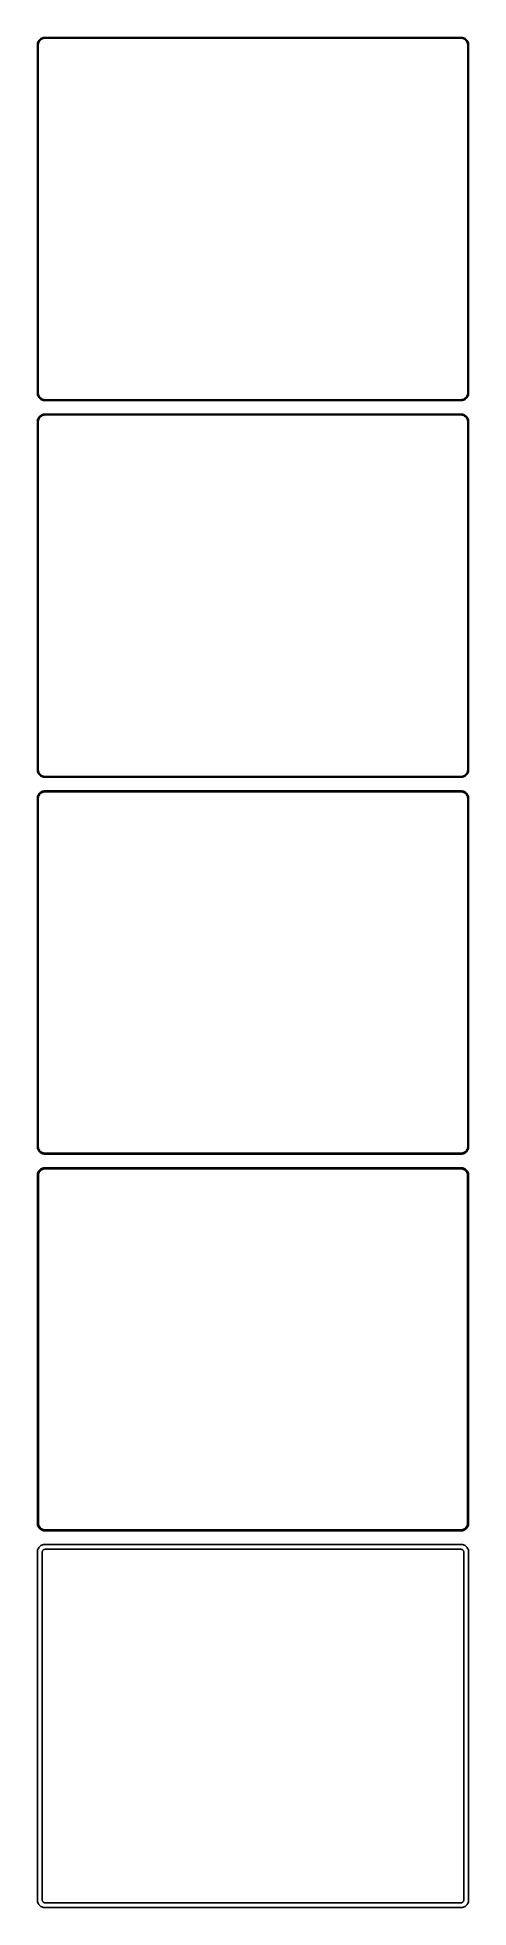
# Model space of a CAD drawing. Header units: metres. Extents: x -142 to 142, y 1125 to 2361.
import ezdxf

# ---------------------------------------------------------------- set-up
doc = ezdxf.new("R2010")
doc.units = ezdxf.units.M

msp = doc.modelspace()

# ---------------------------------------------------------------- linework, layer by layer
for p, q in [((-139.045, 2360.76), (-139.629, 2360.52)), ((-138.437, 2360.91), (-139.045, 2360.76)), ((-137.814, 2360.99), (-138.437, 2360.91)), ((137.814, 2360.99), (-137.814, 2360.99)), ((138.437, 2360.91), (137.814, 2360.99)), ((139.045, 2360.76), (138.437, 2360.91)), ((139.629, 2360.52), (139.045, 2360.76)), ((-142.461, 2356.63), (-142.5, 2356)), ((-142.5, 2356), (-142.5, 2126)), ((-142.343, 2357.24), (-142.461, 2356.63)), ((-142.149, 2357.84), (-142.343, 2357.24)), ((-141.882, 2358.41), (-142.149, 2357.84)), ((-142, 2355.75), (-141.963, 2356.35)), ((-142, 2126.25), (-142, 2355.75)), ((-141.963, 2356.35), (-141.851, 2356.93)), ((-141.545, 2358.94), (-141.882, 2358.41)), ((-141.851, 2356.93), (-141.666, 2357.5)), ((-141.666, 2357.5), (-141.412, 2358.04)), ((-141.145, 2359.42), (-141.545, 2358.94)), ((-141.412, 2358.04), (-141.093, 2358.54)), ((-140.687, 2359.85), (-141.145, 2359.42)), ((-141.093, 2358.54), (-140.713, 2359)), ((-140.713, 2359), (-140.278, 2359.41)), ((-140.179, 2360.22), (-140.687, 2359.85)), ((-140.278, 2359.41), (-139.795, 2359.76)), ((-139.629, 2360.52), (-140.179, 2360.22)), ((-139.795, 2359.76), (-139.272, 2360.05)), ((-139.272, 2360.05), (-138.718, 2360.27)), ((-138.718, 2360.27), (-138.14, 2360.42)), ((-138.14, 2360.42), (-137.548, 2360.49)), ((-137.548, 2360.49), (137.548, 2360.49)), ((137.548, 2360.49), (138.14, 2360.42)), ((138.14, 2360.42), (138.718, 2360.27)), ((138.718, 2360.27), (139.272, 2360.05)), ((139.272, 2360.05), (139.795, 2359.76)), ((140.179, 2360.22), (139.629, 2360.52)), ((139.795, 2359.76), (140.278, 2359.41)), ((140.687, 2359.85), (140.179, 2360.22)), ((140.278, 2359.41), (140.713, 2359)), ((141.145, 2359.42), (140.687, 2359.85)), ((140.713, 2359), (141.093, 2358.54)), ((141.093, 2358.54), (141.412, 2358.04)), ((141.545, 2358.94), (141.145, 2359.42)), ((141.412, 2358.04), (141.666, 2357.5)), ((141.882, 2358.41), (141.545, 2358.94)), ((141.666, 2357.5), (141.851, 2356.93)), ((141.851, 2356.93), (141.963, 2356.35)), ((142.149, 2357.84), (141.882, 2358.41)), ((141.963, 2356.35), (142, 2355.75)), ((142, 2355.75), (142, 2126.25)), ((142.343, 2357.24), (142.149, 2357.84)), ((142.461, 2356.63), (142.343, 2357.24)), ((142.5, 2356), (142.461, 2356.63)), ((142.5, 2126), (142.5, 2356)), ((-142.5, 2126), (-142.461, 2125.37)), ((-141.963, 2125.65), (-142, 2126.25)), ((142, 2126.25), (141.963, 2125.65)), ((142.461, 2125.37), (142.5, 2126)), ((-142.461, 2125.37), (-142.343, 2124.76)), ((-142.343, 2124.76), (-142.149, 2124.16)), ((-142.149, 2124.16), (-141.882, 2123.59)), ((-141.851, 2125.07), (-141.963, 2125.65)), ((-141.882, 2123.59), (-141.545, 2123.06)), ((-141.666, 2124.5), (-141.851, 2125.07)), ((-141.412, 2123.96), (-141.666, 2124.5)), ((-141.545, 2123.06), (-141.145, 2122.58)), ((-141.093, 2123.46), (-141.412, 2123.96)), ((-141.145, 2122.58), (-140.687, 2122.15)), ((-140.713, 2123), (-141.093, 2123.46)), ((-140.278, 2122.59), (-140.713, 2123)), ((-140.687, 2122.15), (-140.179, 2121.78)), ((-139.795, 2122.24), (-140.278, 2122.59)), ((-140.179, 2121.78), (-139.629, 2121.48)), ((-139.272, 2121.95), (-139.795, 2122.24)), ((-139.629, 2121.48), (-139.045, 2121.24)), ((-138.718, 2121.73), (-139.272, 2121.95)), ((-139.045, 2121.24), (-138.437, 2121.09)), ((-138.14, 2121.58), (-138.718, 2121.73)), ((-138.437, 2121.09), (-137.814, 2121.01)), ((-137.548, 2121.51), (-138.14, 2121.58)), ((-137.814, 2121.01), (137.814, 2121.01)), ((137.548, 2121.51), (-137.548, 2121.51)), ((138.14, 2121.58), (137.548, 2121.51)), ((137.814, 2121.01), (138.437, 2121.09)), ((138.718, 2121.73), (138.14, 2121.58)), ((138.437, 2121.09), (139.045, 2121.24)), ((139.272, 2121.95), (138.718, 2121.73)), ((139.045, 2121.24), (139.629, 2121.48)), ((139.795, 2122.24), (139.272, 2121.95)), ((139.629, 2121.48), (140.179, 2121.78)), ((140.278, 2122.59), (139.795, 2122.24)), ((140.179, 2121.78), (140.687, 2122.15)), ((140.713, 2123), (140.278, 2122.59)), ((140.687, 2122.15), (141.145, 2122.58)), ((141.093, 2123.46), (140.713, 2123)), ((141.412, 2123.96), (141.093, 2123.46)), ((141.145, 2122.58), (141.545, 2123.06)), ((141.666, 2124.5), (141.412, 2123.96)), ((141.545, 2123.06), (141.882, 2123.59)), ((141.851, 2125.07), (141.666, 2124.5)), ((141.963, 2125.65), (141.851, 2125.07)), ((141.882, 2123.59), (142.149, 2124.16)), ((142.149, 2124.16), (142.343, 2124.76)), ((142.343, 2124.76), (142.461, 2125.37)), ((-142.461, 2107.63), (-142.5, 2107)), ((-142.5, 2107), (-142.5, 1877)), ((-142.343, 2108.24), (-142.461, 2107.63)), ((-142.149, 2108.84), (-142.343, 2108.24)), ((-141.882, 2109.41), (-142.149, 2108.84)), ((-142, 2106.75), (-141.963, 2107.35)), ((-142, 1877.25), (-142, 2106.75)), ((-141.963, 2107.35), (-141.851, 2107.93)), ((-141.545, 2109.94), (-141.882, 2109.41)), ((-141.851, 2107.93), (-141.666, 2108.5)), ((-141.666, 2108.5), (-141.412, 2109.04)), ((-141.145, 2110.42), (-141.545, 2109.94)), ((-141.412, 2109.04), (-141.093, 2109.54)), ((-140.687, 2110.85), (-141.145, 2110.42)), ((-141.093, 2109.54), (-140.713, 2110)), ((-140.713, 2110), (-140.278, 2110.41)), ((-140.179, 2111.22), (-140.687, 2110.85)), ((-140.278, 2110.41), (-139.795, 2110.76)), ((-139.629, 2111.52), (-140.179, 2111.22)), ((-139.795, 2110.76), (-139.272, 2111.05)), ((-139.045, 2111.76), (-139.629, 2111.52)), ((-139.272, 2111.05), (-138.718, 2111.27)), ((-138.437, 2111.91), (-139.045, 2111.76)), ((-138.718, 2111.27), (-138.14, 2111.42)), ((-137.814, 2111.99), (-138.437, 2111.91)), ((-138.14, 2111.42), (-137.548, 2111.49)), ((137.814, 2111.99), (-137.814, 2111.99)), ((-137.548, 2111.49), (137.548, 2111.49)), ((137.548, 2111.49), (138.14, 2111.42)), ((138.437, 2111.91), (137.814, 2111.99)), ((138.14, 2111.42), (138.718, 2111.27)), ((139.045, 2111.76), (138.437, 2111.91)), ((138.718, 2111.27), (139.272, 2111.05)), ((139.629, 2111.52), (139.045, 2111.76)), ((139.272, 2111.05), (139.795, 2110.76)), ((140.179, 2111.22), (139.629, 2111.52)), ((139.795, 2110.76), (140.278, 2110.41)), ((140.687, 2110.85), (140.179, 2111.22)), ((140.278, 2110.41), (140.713, 2110)), ((141.145, 2110.42), (140.687, 2110.85)), ((140.713, 2110), (141.093, 2109.54)), ((141.093, 2109.54), (141.412, 2109.04)), ((141.545, 2109.94), (141.145, 2110.42)), ((141.412, 2109.04), (141.666, 2108.5)), ((141.882, 2109.41), (141.545, 2109.94)), ((141.666, 2108.5), (141.851, 2107.93)), ((141.851, 2107.93), (141.963, 2107.35)), ((142.149, 2108.84), (141.882, 2109.41)), ((141.963, 2107.35), (142, 2106.75)), ((142, 2106.75), (142, 1877.25)), ((142.343, 2108.24), (142.149, 2108.84)), ((142.461, 2107.63), (142.343, 2108.24)), ((142.5, 2107), (142.461, 2107.63)), ((142.5, 1877), (142.5, 2107)), ((-142.5, 1877), (-142.461, 1876.37)), ((-142.461, 1876.37), (-142.343, 1875.76)), ((-142.343, 1875.76), (-142.149, 1875.16)), ((-142.149, 1875.16), (-141.882, 1874.59)), ((-141.963, 1876.65), (-142, 1877.25)), ((-141.851, 1876.07), (-141.963, 1876.65)), ((-141.882, 1874.59), (-141.545, 1874.06)), ((-141.666, 1875.5), (-141.851, 1876.07)), ((-141.412, 1874.96), (-141.666, 1875.5)), ((-141.545, 1874.06), (-141.145, 1873.58)), ((-141.093, 1874.46), (-141.412, 1874.96)), ((-141.145, 1873.58), (-140.687, 1873.15)), ((-140.713, 1874), (-141.093, 1874.46)), ((-140.278, 1873.59), (-140.713, 1874)), ((-140.687, 1873.15), (-140.179, 1872.78)), ((-139.795, 1873.24), (-140.278, 1873.59)), ((-140.179, 1872.78), (-139.629, 1872.48)), ((-139.272, 1872.95), (-139.795, 1873.24)), ((-139.629, 1872.48), (-139.045, 1872.24)), ((-138.718, 1872.73), (-139.272, 1872.95)), ((-139.045, 1872.24), (-138.437, 1872.09)), ((-138.14, 1872.58), (-138.718, 1872.73)), ((-138.437, 1872.09), (-137.814, 1872.01)), ((-137.548, 1872.51), (-138.14, 1872.58)), ((-137.814, 1872.01), (137.814, 1872.01)), ((137.548, 1872.51), (-137.548, 1872.51)), ((138.14, 1872.58), (137.548, 1872.51)), ((137.814, 1872.01), (138.437, 1872.09)), ((138.718, 1872.73), (138.14, 1872.58)), ((138.437, 1872.09), (139.045, 1872.24)), ((139.272, 1872.95), (138.718, 1872.73)), ((139.045, 1872.24), (139.629, 1872.48)), ((139.795, 1873.24), (139.272, 1872.95)), ((139.629, 1872.48), (140.179, 1872.78)), ((140.278, 1873.59), (139.795, 1873.24)), ((140.179, 1872.78), (140.687, 1873.15)), ((140.713, 1874), (140.278, 1873.59)), ((140.687, 1873.15), (141.145, 1873.58)), ((141.093, 1874.46), (140.713, 1874)), ((141.412, 1874.96), (141.093, 1874.46)), ((141.145, 1873.58), (141.545, 1874.06)), ((141.666, 1875.5), (141.412, 1874.96)), ((141.545, 1874.06), (141.882, 1874.59)), ((141.851, 1876.07), (141.666, 1875.5)), ((141.963, 1876.65), (141.851, 1876.07)), ((141.882, 1874.59), (142.149, 1875.16)), ((142, 1877.25), (141.963, 1876.65)), ((142.149, 1875.16), (142.343, 1875.76)), ((142.343, 1875.76), (142.461, 1876.37)), ((142.461, 1876.37), (142.5, 1877)), ((-142.461, 1858.63), (-142.5, 1858)), ((-142.5, 1858), (-142.5, 1628)), ((-142.343, 1859.24), (-142.461, 1858.63)), ((-142.149, 1859.84), (-142.343, 1859.24)), ((-141.882, 1860.41), (-142.149, 1859.84)), ((-142, 1857.75), (-141.963, 1858.35)), ((-142, 1628.25), (-142, 1857.75)), ((-141.963, 1858.35), (-141.851, 1858.93)), ((-141.545, 1860.94), (-141.882, 1860.41)), ((-141.851, 1858.93), (-141.666, 1859.5)), ((-141.666, 1859.5), (-141.412, 1860.04)), ((-141.145, 1861.42), (-141.545, 1860.94)), ((-141.412, 1860.04), (-141.093, 1860.54)), ((-140.687, 1861.85), (-141.145, 1861.42)), ((-141.093, 1860.54), (-140.713, 1861)), ((-140.713, 1861), (-140.278, 1861.41)), ((-140.179, 1862.22), (-140.687, 1861.85)), ((-140.278, 1861.41), (-139.795, 1861.76)), ((-139.629, 1862.52), (-140.179, 1862.22)), ((-139.795, 1861.76), (-139.272, 1862.05)), ((-139.045, 1862.76), (-139.629, 1862.52)), ((-139.272, 1862.05), (-138.718, 1862.27)), ((-138.437, 1862.91), (-139.045, 1862.76)), ((-138.718, 1862.27), (-138.14, 1862.42)), ((-137.814, 1862.99), (-138.437, 1862.91)), ((-138.14, 1862.42), (-137.548, 1862.49)), ((137.814, 1862.99), (-137.814, 1862.99)), ((-137.548, 1862.49), (137.548, 1862.49)), ((137.548, 1862.49), (138.14, 1862.42)), ((138.437, 1862.91), (137.814, 1862.99)), ((138.14, 1862.42), (138.718, 1862.27)), ((139.045, 1862.76), (138.437, 1862.91)), ((138.718, 1862.27), (139.272, 1862.05)), ((139.629, 1862.52), (139.045, 1862.76)), ((139.272, 1862.05), (139.795, 1861.76)), ((140.179, 1862.22), (139.629, 1862.52)), ((139.795, 1861.76), (140.278, 1861.41)), ((140.687, 1861.85), (140.179, 1862.22)), ((140.278, 1861.41), (140.713, 1861)), ((141.145, 1861.42), (140.687, 1861.85)), ((140.713, 1861), (141.093, 1860.54)), ((141.093, 1860.54), (141.412, 1860.04)), ((141.545, 1860.94), (141.145, 1861.42)), ((141.412, 1860.04), (141.666, 1859.5)), ((141.882, 1860.41), (141.545, 1860.94)), ((141.666, 1859.5), (141.851, 1858.93)), ((141.851, 1858.93), (141.963, 1858.35)), ((142.149, 1859.84), (141.882, 1860.41)), ((141.963, 1858.35), (142, 1857.75)), ((142, 1857.75), (142, 1628.25)), ((142.343, 1859.24), (142.149, 1859.84)), ((142.461, 1858.63), (142.343, 1859.24)), ((142.5, 1858), (142.461, 1858.63)), ((142.5, 1628), (142.5, 1858)), ((-142.5, 1628), (-142.461, 1627.37)), ((-142.461, 1627.37), (-142.343, 1626.76)), ((-142.343, 1626.76), (-142.149, 1626.16)), ((-142.149, 1626.16), (-141.882, 1625.59)), ((-141.963, 1627.65), (-142, 1628.25)), ((-141.851, 1627.07), (-141.963, 1627.65)), ((-141.882, 1625.59), (-141.545, 1625.06)), ((-141.666, 1626.5), (-141.851, 1627.07)), ((-141.412, 1625.96), (-141.666, 1626.5)), ((-141.545, 1625.06), (-141.145, 1624.58)), ((-141.093, 1625.46), (-141.412, 1625.96)), ((-141.145, 1624.58), (-140.687, 1624.15)), ((-140.713, 1625), (-141.093, 1625.46)), ((-140.278, 1624.59), (-140.713, 1625)), ((-140.687, 1624.15), (-140.179, 1623.78)), ((-139.795, 1624.24), (-140.278, 1624.59)), ((-140.179, 1623.78), (-139.629, 1623.48)), ((-139.272, 1623.95), (-139.795, 1624.24)), ((-139.629, 1623.48), (-139.045, 1623.24)), ((-138.718, 1623.73), (-139.272, 1623.95)), ((-139.045, 1623.24), (-138.437, 1623.09)), ((-138.14, 1623.58), (-138.718, 1623.73)), ((-138.437, 1623.09), (-137.814, 1623.01)), ((-137.548, 1623.51), (-138.14, 1623.58)), ((-137.814, 1623.01), (137.814, 1623.01)), ((137.548, 1623.51), (-137.548, 1623.51)), ((138.14, 1623.58), (137.548, 1623.51)), ((137.814, 1623.01), (138.437, 1623.09)), ((138.718, 1623.73), (138.14, 1623.58)), ((138.437, 1623.09), (139.045, 1623.24)), ((139.272, 1623.95), (138.718, 1623.73)), ((139.045, 1623.24), (139.629, 1623.48)), ((139.795, 1624.24), (139.272, 1623.95)), ((139.629, 1623.48), (140.179, 1623.78)), ((140.278, 1624.59), (139.795, 1624.24)), ((140.179, 1623.78), (140.687, 1624.15)), ((140.713, 1625), (140.278, 1624.59)), ((140.687, 1624.15), (141.145, 1624.58)), ((141.093, 1625.46), (140.713, 1625)), ((141.412, 1625.96), (141.093, 1625.46)), ((141.145, 1624.58), (141.545, 1625.06)), ((141.666, 1626.5), (141.412, 1625.96)), ((141.545, 1625.06), (141.882, 1625.59)), ((141.851, 1627.07), (141.666, 1626.5)), ((141.963, 1627.65), (141.851, 1627.07)), ((141.882, 1625.59), (142.149, 1626.16)), ((142, 1628.25), (141.963, 1627.65)), ((142.149, 1626.16), (142.343, 1626.76)), ((142.343, 1626.76), (142.461, 1627.37)), ((142.461, 1627.37), (142.5, 1628)), ((-142.461, 1609.63), (-142.5, 1609)), ((-142.5, 1609), (-142.5, 1379)), ((-142.343, 1610.24), (-142.461, 1609.63)), ((-142.149, 1610.84), (-142.343, 1610.24)), ((-141.882, 1611.41), (-142.149, 1610.84)), ((-141.545, 1611.94), (-141.882, 1611.41)), ((-141.828, 1608.75), (-141.792, 1609.32)), ((-141.828, 1379.25), (-141.828, 1608.75)), ((-141.792, 1609.32), (-141.685, 1609.89)), ((-141.685, 1609.89), (-141.507, 1610.44)), ((-141.145, 1612.42), (-141.545, 1611.94)), ((-141.507, 1610.44), (-141.262, 1610.96)), ((-141.262, 1610.96), (-140.954, 1611.44)), ((-140.687, 1612.85), (-141.145, 1612.42)), ((-140.954, 1611.44), (-140.588, 1611.88)), ((-140.179, 1613.22), (-140.687, 1612.85)), ((-140.588, 1611.88), (-140.168, 1612.28)), ((-139.629, 1613.52), (-140.179, 1613.22)), ((-140.168, 1612.28), (-139.703, 1612.62)), ((-139.703, 1612.62), (-139.199, 1612.89)), ((-139.045, 1613.76), (-139.629, 1613.52)), ((-139.199, 1612.89), (-138.665, 1613.1)), ((-138.437, 1613.91), (-139.045, 1613.76)), ((-138.665, 1613.1), (-138.108, 1613.25)), ((-137.814, 1613.99), (-138.437, 1613.91)), ((-138.108, 1613.25), (-137.537, 1613.32)), ((137.814, 1613.99), (-137.814, 1613.99)), ((-137.537, 1613.32), (137.537, 1613.32)), ((137.537, 1613.32), (138.108, 1613.25)), ((138.437, 1613.91), (137.814, 1613.99)), ((138.108, 1613.25), (138.665, 1613.1)), ((139.045, 1613.76), (138.437, 1613.91)), ((138.665, 1613.1), (139.199, 1612.89)), ((139.629, 1613.52), (139.045, 1613.76)), ((139.199, 1612.89), (139.703, 1612.62)), ((140.179, 1613.22), (139.629, 1613.52)), ((139.703, 1612.62), (140.168, 1612.28)), ((140.168, 1612.28), (140.588, 1611.88)), ((140.687, 1612.85), (140.179, 1613.22)), ((140.588, 1611.88), (140.954, 1611.44)), ((141.145, 1612.42), (140.687, 1612.85)), ((140.954, 1611.44), (141.262, 1610.96)), ((141.545, 1611.94), (141.145, 1612.42)), ((141.262, 1610.96), (141.507, 1610.44)), ((141.507, 1610.44), (141.685, 1609.89)), ((141.882, 1611.41), (141.545, 1611.94)), ((141.685, 1609.89), (141.792, 1609.32)), ((141.792, 1609.32), (141.828, 1608.75)), ((141.828, 1608.75), (141.828, 1379.25)), ((142.149, 1610.84), (141.882, 1611.41)), ((142.343, 1610.24), (142.149, 1610.84)), ((142.461, 1609.63), (142.343, 1610.24)), ((142.5, 1609), (142.461, 1609.63)), ((142.5, 1379), (142.5, 1609)), ((-142.5, 1379), (-142.461, 1378.37)), ((-142.461, 1378.37), (-142.343, 1377.76)), ((-142.343, 1377.76), (-142.149, 1377.16)), ((-142.149, 1377.16), (-141.882, 1376.59)), ((-141.882, 1376.59), (-141.545, 1376.06)), ((-141.792, 1378.68), (-141.828, 1379.25)), ((-141.685, 1378.11), (-141.792, 1378.68)), ((-141.507, 1377.56), (-141.685, 1378.11)), ((-141.545, 1376.06), (-141.145, 1375.58)), ((-141.262, 1377.04), (-141.507, 1377.56)), ((-140.954, 1376.56), (-141.262, 1377.04)), ((-141.145, 1375.58), (-140.687, 1375.15)), ((-140.588, 1376.12), (-140.954, 1376.56)), ((-140.687, 1375.15), (-140.179, 1374.78)), ((-140.168, 1375.72), (-140.588, 1376.12)), ((-140.179, 1374.78), (-139.629, 1374.48)), ((-139.703, 1375.38), (-140.168, 1375.72)), ((-139.199, 1375.11), (-139.703, 1375.38)), ((-139.629, 1374.48), (-139.045, 1374.24)), ((-138.665, 1374.9), (-139.199, 1375.11)), ((-139.045, 1374.24), (-138.437, 1374.09)), ((-138.108, 1374.75), (-138.665, 1374.9)), ((-138.437, 1374.09), (-137.814, 1374.01)), ((-137.537, 1374.68), (-138.108, 1374.75)), ((-137.814, 1374.01), (137.814, 1374.01)), ((137.537, 1374.68), (-137.537, 1374.68)), ((138.108, 1374.75), (137.537, 1374.68)), ((137.814, 1374.01), (138.437, 1374.09)), ((138.665, 1374.9), (138.108, 1374.75)), ((138.437, 1374.09), (139.045, 1374.24)), ((139.199, 1375.11), (138.665, 1374.9)), ((139.045, 1374.24), (139.629, 1374.48)), ((139.703, 1375.38), (139.199, 1375.11)), ((139.629, 1374.48), (140.179, 1374.78)), ((140.168, 1375.72), (139.703, 1375.38)), ((140.588, 1376.12), (140.168, 1375.72)), ((140.179, 1374.78), (140.687, 1375.15)), ((140.954, 1376.56), (140.588, 1376.12)), ((140.687, 1375.15), (141.145, 1375.58)), ((141.262, 1377.04), (140.954, 1376.56)), ((141.145, 1375.58), (141.545, 1376.06)), ((141.507, 1377.56), (141.262, 1377.04)), ((141.685, 1378.11), (141.507, 1377.56)), ((141.545, 1376.06), (141.882, 1376.59)), ((141.792, 1378.68), (141.685, 1378.11)), ((141.828, 1379.25), (141.792, 1378.68)), ((141.882, 1376.59), (142.149, 1377.16)), ((142.149, 1377.16), (142.343, 1377.76)), ((142.343, 1377.76), (142.461, 1378.37)), ((142.461, 1378.37), (142.5, 1379)), ((-142.461, 1360.63), (-142.5, 1360)), ((-142.5, 1360), (-142.5, 1130)), ((-142.343, 1361.24), (-142.461, 1360.63)), ((-142.149, 1361.84), (-142.343, 1361.24)), ((-141.882, 1362.41), (-142.149, 1361.84)), ((-141.545, 1362.94), (-141.882, 1362.41)), ((-141.145, 1363.42), (-141.545, 1362.94)), ((-140.687, 1363.85), (-141.145, 1363.42)), ((-140.179, 1364.22), (-140.687, 1363.85)), ((-139.629, 1364.52), (-140.179, 1364.22)), ((-139.045, 1364.76), (-139.629, 1364.52)), ((-139.36, 1359.75), (-139.343, 1360.01)), ((-139.36, 1130.25), (-139.36, 1359.75)), ((-139.343, 1360.01), (-139.293, 1360.27)), ((-139.293, 1360.27), (-139.211, 1360.53)), ((-139.211, 1360.53), (-139.099, 1360.77)), ((-139.099, 1360.77), (-138.957, 1360.99)), ((-138.437, 1364.91), (-139.045, 1364.76)), ((-138.957, 1360.99), (-138.788, 1361.19)), ((-138.788, 1361.19), (-138.595, 1361.38)), ((-138.595, 1361.38), (-138.38, 1361.53)), ((-137.814, 1364.99), (-138.437, 1364.91)), ((-138.38, 1361.53), (-138.148, 1361.66)), ((-138.148, 1361.66), (-137.902, 1361.76)), ((-137.902, 1361.76), (-137.645, 1361.82)), ((137.814, 1364.99), (-137.814, 1364.99)), ((-137.645, 1361.82), (-137.382, 1361.86)), ((-137.382, 1361.86), (137.382, 1361.86)), ((137.382, 1361.86), (137.645, 1361.82)), ((137.645, 1361.82), (137.902, 1361.76)), ((138.437, 1364.91), (137.814, 1364.99)), ((137.902, 1361.76), (138.148, 1361.66)), ((138.148, 1361.66), (138.38, 1361.53)), ((138.38, 1361.53), (138.595, 1361.38)), ((139.045, 1364.76), (138.437, 1364.91)), ((138.595, 1361.38), (138.788, 1361.19)), ((138.788, 1361.19), (138.957, 1360.99)), ((138.957, 1360.99), (139.099, 1360.77)), ((139.629, 1364.52), (139.045, 1364.76)), ((139.099, 1360.77), (139.211, 1360.53)), ((139.211, 1360.53), (139.293, 1360.27)), ((139.293, 1360.27), (139.343, 1360.01)), ((139.343, 1360.01), (139.36, 1359.75)), ((139.36, 1359.75), (139.36, 1130.25)), ((140.179, 1364.22), (139.629, 1364.52)), ((140.687, 1363.85), (140.179, 1364.22)), ((141.145, 1363.42), (140.687, 1363.85)), ((141.545, 1362.94), (141.145, 1363.42)), ((141.882, 1362.41), (141.545, 1362.94)), ((142.149, 1361.84), (141.882, 1362.41)), ((142.343, 1361.24), (142.149, 1361.84)), ((142.461, 1360.63), (142.343, 1361.24)), ((142.5, 1360), (142.461, 1360.63)), ((142.5, 1130), (142.5, 1360)), ((-142.5, 1130), (-142.461, 1129.37)), ((-142.461, 1129.37), (-142.343, 1128.76)), ((-142.343, 1128.76), (-142.149, 1128.16)), ((-142.149, 1128.16), (-141.882, 1127.59)), ((-141.882, 1127.59), (-141.545, 1127.06)), ((-141.545, 1127.06), (-141.145, 1126.58)), ((-141.145, 1126.58), (-140.687, 1126.15)), ((-140.687, 1126.15), (-140.179, 1125.78)), ((-140.179, 1125.78), (-139.629, 1125.48)), ((-139.629, 1125.48), (-139.045, 1125.24)), ((-139.343, 1129.99), (-139.36, 1130.25)), ((-139.293, 1129.73), (-139.343, 1129.99)), ((-139.211, 1129.47), (-139.293, 1129.73)), ((-139.099, 1129.23), (-139.211, 1129.47)), ((-138.957, 1129.01), (-139.099, 1129.23)), ((-139.045, 1125.24), (-138.437, 1125.09)), ((-138.788, 1128.81), (-138.957, 1129.01)), ((-138.595, 1128.62), (-138.788, 1128.81)), ((-138.38, 1128.47), (-138.595, 1128.62)), ((-138.437, 1125.09), (-137.814, 1125.01)), ((-138.148, 1128.34), (-138.38, 1128.47)), ((-137.902, 1128.24), (-138.148, 1128.34)), ((-137.645, 1128.18), (-137.902, 1128.24)), ((-137.814, 1125.01), (137.814, 1125.01)), ((-137.382, 1128.14), (-137.645, 1128.18)), ((137.382, 1128.14), (-137.382, 1128.14)), ((137.645, 1128.18), (137.382, 1128.14)), ((137.902, 1128.24), (137.645, 1128.18)), ((137.814, 1125.01), (138.437, 1125.09)), ((138.148, 1128.34), (137.902, 1128.24)), ((138.38, 1128.47), (138.148, 1128.34)), ((138.595, 1128.62), (138.38, 1128.47)), ((138.437, 1125.09), (139.045, 1125.24)), ((138.788, 1128.81), (138.595, 1128.62)), ((138.957, 1129.01), (138.788, 1128.81)), ((139.099, 1129.23), (138.957, 1129.01)), ((139.045, 1125.24), (139.629, 1125.48)), ((139.211, 1129.47), (139.099, 1129.23)), ((139.293, 1129.73), (139.211, 1129.47)), ((139.343, 1129.99), (139.293, 1129.73)), ((139.36, 1130.25), (139.343, 1129.99)), ((139.629, 1125.48), (140.179, 1125.78)), ((140.179, 1125.78), (140.687, 1126.15)), ((140.687, 1126.15), (141.145, 1126.58)), ((141.145, 1126.58), (141.545, 1127.06)), ((141.545, 1127.06), (141.882, 1127.59)), ((141.882, 1127.59), (142.149, 1128.16)), ((142.149, 1128.16), (142.343, 1128.76)), ((142.343, 1128.76), (142.461, 1129.37)), ((142.461, 1129.37), (142.5, 1130))]:
    msp.add_line(p, q)

doc.saveas('drawing.dxf')
